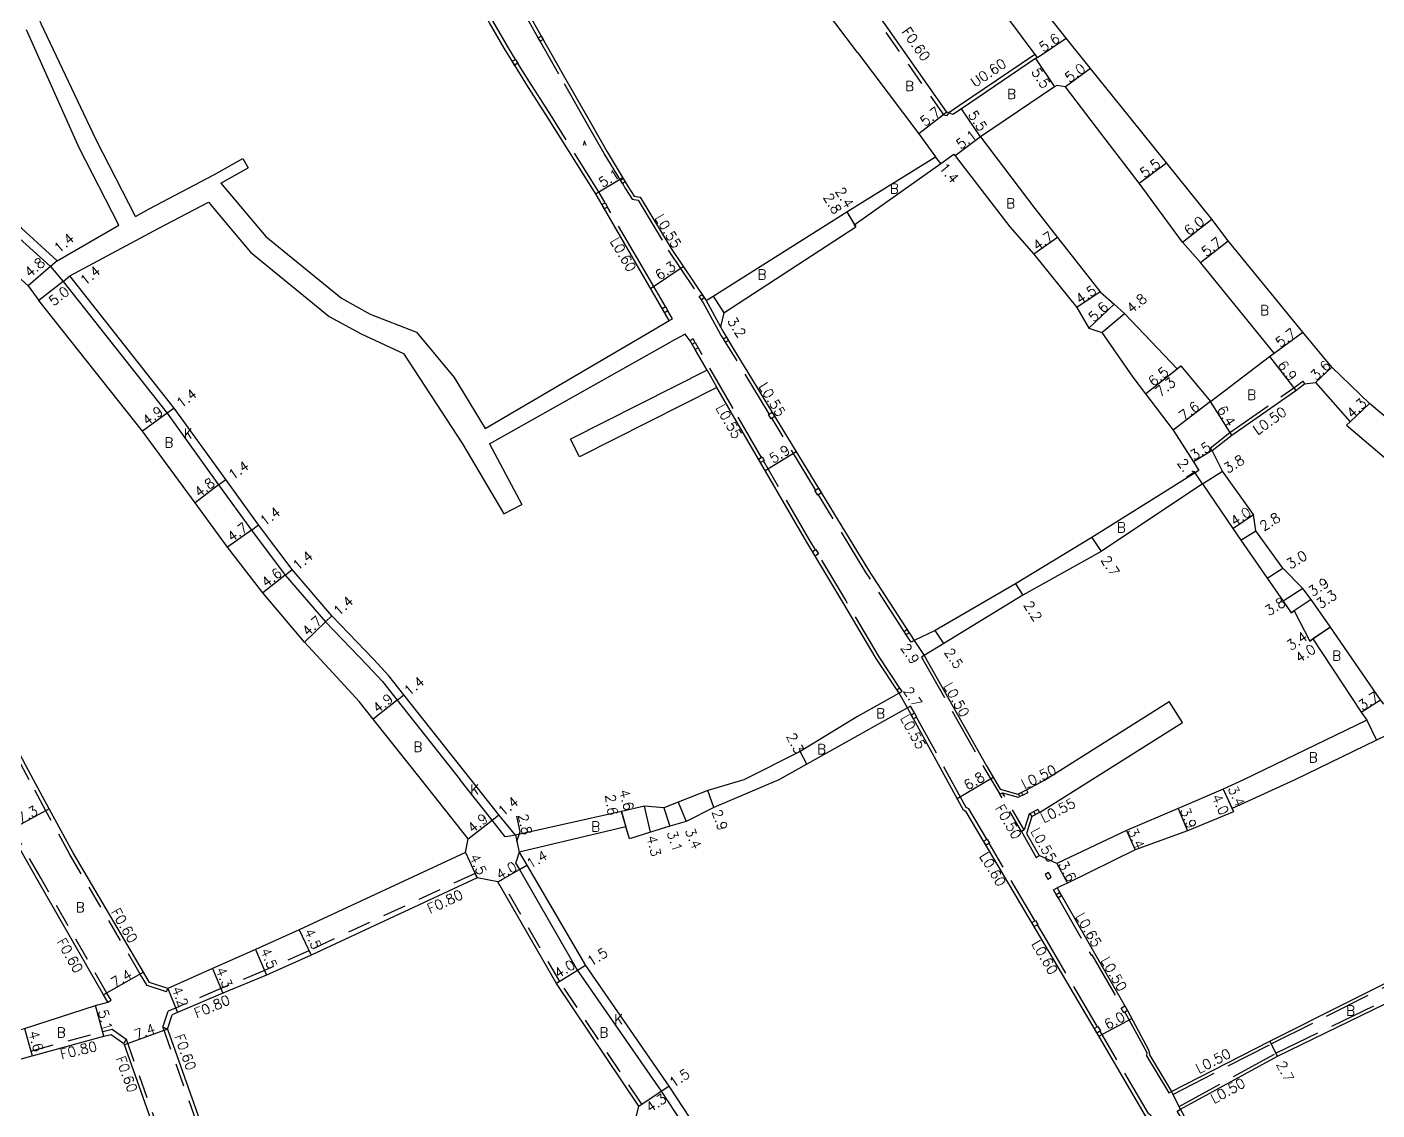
# Model space of a CAD drawing. Header units: metres. Extents: x -1600 to -800, y -110400 to -109798.
# Drawn here: x -1216.5 to -999.1, y -110099.5 to -109925.1 of the extents above; entities that cross this region are included whole.
import ezdxf

# ---------------------------------------------------------------- set-up
doc = ezdxf.new("R2010")
doc.units = ezdxf.units.M
doc.header["$LTSCALE"] = 2.5
doc.linetypes.add('22320', pattern=[2.5, 1.5, -1])
doc.linetypes.add('22330', pattern=[4, 3, -1])
for name, color, linetype in [('2101000', 177, 'Continuous'), ('2102000', 191, 'Continuous'), ('2102001', 191, 'Continuous'), ('2213000', 6, 'Continuous'), ('2231000', 162, 'Continuous'), ('2232000', 4, '22320'), ('2233000', 62, '22330'), ('2235000', 7, 'Continuous'), ('9201100', 215, 'Continuous'), ('9201500', 222, 'Continuous'), ('9201600', 215, 'Continuous'), ('9202100', 82, 'Continuous'), ('9203500', 155, 'Continuous')]:
    doc.layers.add(name, color=color, linetype=linetype)
doc.styles.add('Dm_Anotation', font='txt.shx', dxfattribs={"bigfont": 'pscdm.shx'})

msp = doc.modelspace()

# ---------------------------------------------------------------- linework, layer by layer
at = {"layer": '2101000'}
for points in [[(-1082.79, -109929.22), (-1086.27, -109924.6), (-1093.89, -109914.56), (-1097.42, -109909.05), (-1099.64, -109904.8), (-1101.17, -109905.74), (-1106.25, -109897.1), (-1107.46, -109895.09), (-1109.78, -109891.25), (-1111.14, -109892.26), (-1116.62, -109883.73)], [(-994.1, -109990.99), (-1000.35, -109985.73), (-1006.41, -109979.87), (-1011.11, -109974.24), (-1023.1, -109959.52), (-1025.77, -109956.05), (-1033.04, -109946.99), (-1039.02, -109939.57), (-1045.3, -109931.8), (-1049.18, -109926.89), (-1061.39, -109911.45), (-1063.83, -109908.48), (-1072.53, -109897.44), (-1082.15, -109885.59), (-1082.79, -109884.77)], [(-1053.83, -109930.01), (-1054.19, -109929.52), (-1065.34, -109914.52), (-1067.94, -109911), (-1076.05, -109900.09), (-1082.79, -109891.28)], [(-1152.44, -109893.39), (-1152.56, -109893.75), (-1148.42, -109900.91), (-1136.18, -109922.29), (-1130.4, -109932.43), (-1125.81, -109940.51), (-1123.1, -109945.22), (-1119.71, -109950.86), (-1118.76, -109952.34), (-1117.86, -109952.51), (-1117.81, -109952.51), (-1112.83, -109960.78), (-1107.19, -109969.17)], [(-1115.36, -109973.7), (-1113.14, -109972.39), (-1118.03, -109963.96), (-1124.91, -109952.09), (-1132.61, -109939.8), (-1135.76, -109934.86), (-1137.52, -109932.09), (-1139.69, -109928.51), (-1142.07, -109924.42), (-1145.13, -109919.02), (-1151.48, -109907.9), (-1157.78, -109896.33), (-1164.71, -109899.88), (-1168.8, -109902.04), (-1172.38, -109903.85), (-1187.06, -109910.52), (-1199.5, -109916.6), (-1214.67, -109923.77), (-1214.27, -109924.63)], [(-1067.43, -109939.19), (-1068.12, -109938.93), (-1068.44, -109938.81), (-1081.11, -109920.81), (-1082.79, -109918.56)], [(-1082.79, -109929.22), (-1072.92, -109942.33), (-1070.26, -109946)], [(-1053.83, -109930.01), (-1054.14, -109930.21), (-1066.06, -109938.27), (-1067.43, -109939.19)], [(-1050.73, -109934.55), (-1051.06, -109934.77), (-1062.98, -109942.82)], [(-1015.69, -109977.63), (-1027.57, -109963.05), (-1030.47, -109959.77), (-1037.45, -109950.27), (-1043.47, -109942.41), (-1049.33, -109934.76), (-1050.73, -109934.55)], [(-1062.98, -109942.82), (-1054.25, -109954.32), (-1050.58, -109959.02), (-1043.73, -109967.77), (-1041.46, -109969.76), (-1039.79, -109971.22), (-1031.34, -109980.13), (-1030.71, -109979.64), (-1025.94, -109985.4)], [(-1082.79, -109956.61), (-1069.37, -109947.08), (-1067.28, -109945.6)], [(-1082.79, -109953.82), (-1070.26, -109946)], [(-1067.28, -109945.6), (-1067.06, -109945.88), (-1058.29, -109957.27), (-1054.43, -109961.71), (-1047.48, -109970.25), (-1045.53, -109973.61), (-1043.47, -109974.3), (-1038.48, -109981.48), (-1036.42, -109984.18), (-1031.96, -109990.04), (-1028.69, -109995.11), (-1027.85, -109996.52)], [(-1107.02, -109980.37), (-1108.88, -109977.12), (-1109.74, -109975.62), (-1110.57, -109974.55), (-1112.86, -109975.82)], [(-1104.85, -109973.4), (-1104.34, -109974.37), (-1102.8, -109976.87), (-1081.02, -110012.54), (-1073.68, -110023.89)], [(-1025.94, -109985.4), (-1016.48, -109978.18), (-1015.69, -109977.63)], [(-1076.11, -110032.37), (-1079.79, -110026.81), (-1085.19, -110017.7), (-1090.97, -110008.07), (-1103.32, -109986.84), (-1105.43, -109983.15)], [(-998.06, -110034.11), (-998.56, -110033.46), (-1006.66, -110021.74), (-1009.74, -110017.3), (-1011.08, -110015.53), (-1014.3, -110012.25), (-1018.68, -110006.22), (-1019.03, -110003.58), (-1024.05, -109996.64), (-1025.7, -109993.29), (-1022.53, -109990.81), (-1012.24, -109983.62), (-1010.82, -109982.56), (-1009.04, -109982.33), (-1003.48, -109988.68), (-1004.07, -109989.24), (-997.28, -109994.95), (-990.78, -109999.69), (-983.25, -110006.12), (-976.29, -110010.78), (-969.08, -110016.14)], [(-1027.85, -109996.52), (-1028.44, -109996.9), (-1045.06, -110007.29), (-1057.35, -110014.75), (-1070.27, -110022.28), (-1073.68, -110023.89)], [(-1027.27, -109998.65), (-1043.59, -110009.56), (-1056.17, -110016.6), (-1068.88, -110024.36), (-1072.09, -110026.31)], [(-1027.27, -109998.65), (-1022.34, -110005.83), (-1021.05, -110007.72), (-1016.85, -110013.84), (-1014.28, -110017.57), (-1012.99, -110019.45), (-1012.49, -110019.12), (-1009.99, -110023.97), (-1009.49, -110023.64), (-1001.69, -110035.44), (-1000.8, -110036.7)], [(-1072.09, -110026.31), (-1062.02, -110044.07), (-1059.81, -110047.8), (-1056.99, -110048.62), (-1055.61, -110047.95)], [(-1076.11, -110032.37), (-1082.79, -110036.13)], [(-1074.77, -110034.71), (-1082.79, -110039.23)], [(-1026.58, -110127.28), (-1024.72, -110124.55), (-1028.26, -110113.98), (-1029.05, -110113.48), (-1031.3, -110107.99), (-1031.83, -110107.73), (-1036.04, -110100.75), (-1036.42, -110100.39), (-1043.86, -110087.75), (-1053.26, -110071.75), (-1065.29, -110051.45), (-1065.72, -110051.22), (-1074.77, -110034.71)], [(-1082.79, -110036.13), (-1092.02, -110041.78), (-1101.08, -110046.32)], [(-1000.8, -110036.7), (-1020.64, -110046.32)], [(-1082.79, -110039.23), (-1090.95, -110043.82), (-1095.48, -110046.32)], [(-997.44, -110039.07), (-999.23, -110039.94), (-1012.38, -110046.32)], [(-1203.52, -110082.12), (-1204.2, -110080.95), (-1214.78, -110062.51), (-1219.36, -110054.5), (-1223.8, -110046.31)], [(-1196.81, -110078.92), (-1197.78, -110077.27), (-1209.12, -110058.05), (-1212.95, -110051.01), (-1215.49, -110046.31)], [(-1145.5, -110055.84), (-1153.03, -110046.32)], [(-1137.88, -110055.23), (-1140.56, -110051.93), (-1145, -110046.32)], [(-1101.08, -110046.32), (-1106.9, -110048.03), (-1111.7, -110049.91), (-1113.98, -110050.81), (-1117.12, -110050.56), (-1120.8, -110051.39), (-1137.88, -110055.23)], [(-1095.48, -110046.32), (-1105.95, -110050.77), (-1110.39, -110053), (-1113.01, -110053.75), (-1116.11, -110054.73), (-1119.54, -110055.81), (-1120.09, -110053.89), (-1137.26, -110057.96)], [(-1020.64, -110046.32), (-1023.92, -110047.83), (-1031.14, -110050.91), (-1039.49, -110054.47), (-1050.73, -110059.79)], [(-1012.38, -110046.32), (-1022.49, -110050.91), (-1022.24, -110051.46), (-1029.64, -110054.51), (-1038.09, -110057.57), (-1048.98, -110062.94), (-1050.67, -110063.73)], [(-1053.48, -110051.58), (-1054.75, -110052.23), (-1055.57, -110054.95), (-1053.56, -110058.52)], [(-1030.78, -110099.35), (-1015.19, -110090.78), (-990.09, -110078.64), (-978.33, -110073.11), (-976.51, -110072.27), (-962.57, -110065.97), (-954.29, -110061.58), (-937.71, -110053.36)], [(-1145.9, -110058), (-1145.5, -110055.84)], [(-1145.9, -110058), (-1172.7, -110070.47), (-1179.74, -110073.61), (-1186.68, -110076.7), (-1193.87, -110079.9)], [(-1137.26, -110057.96), (-1136.04, -110060.06), (-1126.61, -110076.21), (-1113.19, -110095.63), (-1107.53, -110104.24), (-1106.98, -110105.21), (-1099.77, -110117.86), (-1090.63, -110135.96)], [(-1050.73, -110059.79), (-1053.56, -110058.52)], [(-1144.06, -110062.11), (-1170.8, -110074.54), (-1177.96, -110077.74), (-1184.99, -110080.66), (-1192.3, -110083.79), (-1193.16, -110084.16)], [(-1140.72, -110062.76), (-1144.06, -110062.11)], [(-1118, -110098.86), (-1131.27, -110079.13), (-1140.72, -110062.76)], [(-1050.67, -110063.73), (-1044.64, -110074.23), (-1039.31, -110083.47), (-1035.88, -110089.87), (-1035.78, -110090.59), (-1032.25, -110096.51)], [(-1032.25, -110096.51), (-1016.43, -110088.38), (-991.41, -110075.83)], [(-1193.87, -110079.9), (-1196.81, -110078.92)], [(-1239.67, -110092), (-1228.3, -110089.01), (-1216.92, -110086.33), (-1205.48, -110082.67), (-1203.52, -110082.12)], [(-1193.92, -110086.44), (-1193.16, -110084.16)], [(-1238.37, -110096.62), (-1227.15, -110093.88), (-1215.72, -110090.77), (-1204.14, -110087.59), (-1203, -110087.32), (-1200.95, -110088.75)], [(-1193.92, -110086.44), (-1180.54, -110124.18)], [(-1200.95, -110088.75), (-1187.52, -110126.65), (-1184.57, -110134.94)], [(-1016.45, -110125.9), (-1017.99, -110124.6), (-1019.1, -110121.59), (-1020.58, -110118.14), (-1021.4, -110116.32), (-1021.8, -110115.59), (-1023.39, -110112.87), (-1030.78, -110099.35)]]:
    msp.add_lwpolyline(points, dxfattribs=at)
at = {"layer": '2101000', "flags": 128}
for points in [[(-1211.66, -109962.74), (-1217.38, -109957.57), (-1222.34, -109953.34), (-1230.91, -109946.97)], [(-1234.57, -109952.38), (-1226.23, -109958.18), (-1221.52, -109962.19), (-1216.36, -109966.78), (-1214.65, -109969.17)], [(-1107.19, -109969.17), (-1106.05, -109968.45), (-1084.52, -109954.9)], [(-1084.52, -109954.9), (-1082.79, -109953.82)], [(-1215.49, -110046.31), (-1224.27, -110029.91), (-1228.63, -110021.86), (-1239.57, -110001.49), (-1252.57, -109976.82), (-1264.26, -109955.27)], [(-1104.35, -109971.16), (-1083.08, -109957.3)], [(-1083.08, -109957.3), (-1083.29, -109956.96), (-1082.79, -109956.61)], [(-1145, -110046.32), (-1155.83, -110032.62), (-1158.25, -110029.57), (-1160.76, -110026.87), (-1167.44, -110019.94), (-1173.86, -110012.48), (-1179.28, -110005.29), (-1184.54, -109997.99), (-1192.86, -109986.46), (-1209.63, -109965.2)], [(-1153.03, -110046.32), (-1160.77, -110036.53), (-1163.04, -110033.68), (-1165.34, -110031.2), (-1171.87, -110024.14), (-1178.56, -110016.21), (-1184.23, -110008.85), (-1189.48, -110001.73), (-1197.94, -109990.18), (-1214.65, -109969.17)], [(-1104.35, -109971.16), (-1104.85, -109973.4)]]:
    msp.add_lwpolyline(points, dxfattribs=at)
at = {"layer": '2102000', "flags": 128}
for points in [[(-1199.08, -109955.64), (-1205.4, -109943.26), (-1214.27, -109924.63)], [(-1201.76, -109957), (-1208.11, -109944.55), (-1216.63, -109925.58)], [(-1186.47, -109948.92), (-1181.78, -109946.29)], [(-1185.32, -109950.28), (-1180.9, -109947.8)], [(-1199.08, -109955.64), (-1196.89, -109954.4), (-1186.47, -109948.92)], [(-1185.32, -109950.28), (-1181.3, -109955.03), (-1178.09, -109958.87), (-1165.92, -109968.79), (-1161.27, -109971.35), (-1153.84, -109974.25), (-1147.74, -109981.54), (-1142.76, -109989.73)], [(-1209.63, -109965.2), (-1195.31, -109957.52), (-1187.33, -109953.32), (-1183.98, -109957.28), (-1180.56, -109961.37), (-1167.88, -109971.71), (-1162.73, -109974.54), (-1155.92, -109977.66), (-1146.42, -109992.24), (-1139.76, -110003.48)], [(-1211.66, -109962.74), (-1201.76, -109957)], [(-1142.76, -109989.73), (-1115.36, -109973.7)], [(-1142.06, -109992.2), (-1112.86, -109975.82)], [(-1107.02, -109980.37), (-1129.02, -109991.48)], [(-1105.43, -109983.15), (-1127.58, -109994.34)], [(-1142.06, -109992.2), (-1136.85, -110001.97)]]:
    msp.add_lwpolyline(points, dxfattribs=at)
at = {"layer": '2102000'}
for points in [[(-1055.61, -110047.95), (-1052.69, -110046.35), (-1032.59, -110033.71)], [(-1053.48, -110051.58), (-1050.5, -110049.7), (-1030.46, -110037.09)], [(-1118.9, -110102.57), (-1118, -110098.86)]]:
    msp.add_lwpolyline(points, dxfattribs=at)
at = {"layer": '2102001', "flags": 128}
for points in [[(-1181.78, -109946.29), (-1180.9, -109947.8)], [(-1127.58, -109994.34), (-1129.02, -109991.48)], [(-1139.76, -110003.48), (-1136.85, -110001.97)]]:
    msp.add_lwpolyline(points, dxfattribs=at)
at = {"layer": '2102001'}
msp.add_lwpolyline([(-1030.46, -110037.09), (-1032.59, -110033.71)], dxfattribs=at)
at = {"layer": '2213000', "flags": 128}
msp.add_lwpolyline([(-1231.71, -109948.12), (-1223.22, -109954.43), (-1218.32, -109958.61), (-1212.73, -109963.65), (-1210.72, -109966.08), (-1193.97, -109987.31), (-1185.68, -109998.81), (-1180.41, -110006.11), (-1174.95, -110013.36), (-1168.47, -110020.89), (-1161.78, -110027.83), (-1159.31, -110030.48), (-1156.93, -110033.49), (-1146.78, -110046.32)], dxfattribs=at)
at = {"layer": '2213000'}
for points in [[(-1137.88, -110055.23), (-1139.13, -110055.43), (-1139.52, -110055.5), (-1141.65, -110052.8), (-1146.78, -110046.32)], [(-1137.26, -110057.96), (-1137.74, -110059.32), (-1137.87, -110059.69), (-1137.25, -110060.76), (-1127.88, -110077.01), (-1114.44, -110096.46), (-1108.8, -110105.03), (-1101, -110118.54), (-1092.14, -110136.06), (-1091.46, -110137.3), (-1091.22, -110137.54), (-1090.94, -110137.73), (-1090.86, -110137.77), (-1090.58, -110137.86), (-1090.29, -110137.89), (-1090.27, -110137.89), (-1087.45, -110137.42)]]:
    msp.add_lwpolyline(points, dxfattribs=at)
at = {"layer": '2231000'}
msp.add_lwpolyline([(-1054.19, -109929.52), (-1054.48, -109929.72), (-1066.4, -109937.77), (-1068.12, -109938.93)], dxfattribs=at)
at = {"layer": '2232000'}
for points in [[(-1068.12, -109938.93), (-1068.48, -109939.44), (-1068.83, -109939.3), (-1081.59, -109921.17), (-1082.79, -109919.56)], [(-1203, -110081.81), (-1203.68, -110080.65), (-1214.26, -110062.21), (-1218.84, -110054.21), (-1223.12, -110046.31)], [(-1197.21, -110079.41), (-1198.3, -110077.58), (-1209.64, -110058.34), (-1213.48, -110051.29), (-1216.17, -110046.31)], [(-1056.37, -110054.63), (-1059.87, -110048.64)], [(-1055.95, -110054.39), (-1059.45, -110048.4)], [(-1144.38, -110061.38), (-1171.13, -110073.82), (-1178.27, -110077), (-1185.3, -110079.92), (-1192.61, -110083.06), (-1193.81, -110083.57)], [(-1144.06, -110062.11), (-1144.38, -110061.38)], [(-1140.72, -110062.76), (-1140.2, -110062.46)], [(-1117.51, -110098.52), (-1130.76, -110078.81), (-1140.2, -110062.46)], [(-1194.06, -110080.47), (-1197.21, -110079.41)], [(-1194.06, -110080.47), (-1193.87, -110079.9)], [(-1203.52, -110082.12), (-1203, -110081.81)], [(-1193.92, -110086.44), (-1194.66, -110086.14), (-1193.81, -110083.57)], [(-1238.59, -110095.85), (-1227.36, -110093.11), (-1215.93, -110090), (-1204.32, -110086.81), (-1202.84, -110086.46), (-1200.56, -110088.05), (-1200.95, -110088.75)], [(-1194.66, -110086.14), (-1181.02, -110124.63)], [(-1200.56, -110088.05), (-1186.95, -110126.45), (-1184.01, -110134.74)], [(-1118, -110098.86), (-1117.51, -110098.52)]]:
    msp.add_lwpolyline(points, dxfattribs=at)
at = {"layer": '2232000', "flags": 128}
msp.add_lwpolyline([(-1216.17, -110046.31), (-1224.8, -110030.19), (-1229.16, -110022.14), (-1240.1, -110001.77), (-1253.1, -109977.1), (-1264.9, -109955.35)], dxfattribs=at)
at = {"layer": '2233000'}
for points in [[(-1134.2, -109926.87), (-1136.66, -109922.56), (-1140.54, -109915.78)], [(-1137.88, -109930.33), (-1139.17, -109928.2), (-1141.55, -109924.12), (-1144.61, -109918.72), (-1145.36, -109917.39)], [(-1120.99, -109949.79), (-1123.57, -109945.5), (-1126.28, -109940.79), (-1130.87, -109932.71), (-1133.89, -109927.42)], [(-1123.46, -109953.4), (-1124.39, -109951.78), (-1132.1, -109939.47), (-1135.25, -109934.53), (-1137.01, -109931.77), (-1137.5, -109930.96)], [(-1120.67, -109950.32), (-1120.17, -109951.15), (-1119.08, -109952.85), (-1118.14, -109953.02), (-1113.3, -109961.06), (-1108.31, -109968.49)], [(-1113.74, -109970.14), (-1117.5, -109963.66), (-1123.05, -109954.1)], [(-1107.67, -109969.45), (-1107.94, -109969.04)], [(-1104.39, -109975.34), (-1104.81, -109974.66), (-1107.67, -109969.45)], [(-1107.19, -109969.17), (-1104.85, -109973.4)], [(-1113.14, -109972.39), (-1112.61, -109972.09), (-1113.34, -109970.83)], [(-1108.92, -109975.9), (-1109.24, -109975.34), (-1109.74, -109975.62)], [(-1098.26, -109994.4), (-1102.83, -109986.55), (-1108.39, -109976.84), (-1108.44, -109976.75)], [(-1097, -109987.42), (-1103.26, -109977.15), (-1104.07, -109975.86)], [(-1107.02, -109980.37), (-1105.43, -109983.15)], [(-1025.7, -109993.29), (-1026.01, -109992.9), (-1022.82, -109990.41), (-1012.53, -109983.22), (-1011.09, -109982.13), (-1010.82, -109982.56)], [(-1089.55, -109999.63), (-1096.57, -109988.12)], [(-1089.58, -110009.28), (-1090.48, -110007.78), (-1097.94, -109994.95)], [(-1075.3, -110022.41), (-1081.49, -110012.83), (-1089.07, -110000.41)], [(-1075.96, -110031.55), (-1079.31, -110026.52), (-1084.7, -110017.41), (-1089.14, -110010)], [(-1073.68, -110023.89), (-1074.15, -110024.18), (-1074.95, -110022.95)], [(-1072.09, -110026.31), (-1072.5, -110026.56), (-1062.44, -110044.31), (-1059.87, -110048.64), (-1059.45, -110048.4), (-1056.95, -110049.13), (-1056.65, -110048.99)], [(-1073.65, -110035.55), (-1074.29, -110034.44), (-1074.77, -110034.71)], [(-1061.99, -110055.89), (-1064.88, -110051.01), (-1065.3, -110050.79), (-1073.29, -110036.21)], [(-1056.18, -110048.76), (-1055.37, -110048.37)], [(-1055.61, -110047.95), (-1055.37, -110048.37)], [(-1055, -110051.75), (-1055.15, -110051.82), (-1055.95, -110054.39), (-1056.37, -110054.63), (-1054.05, -110058.8), (-1053.56, -110058.52)], [(-1053.76, -110051.1), (-1054.42, -110051.44)], [(-1053.76, -110051.1), (-1053.48, -110051.58)], [(-1031.01, -110098.9), (-1015.42, -110090.34), (-990.31, -110078.19), (-978.54, -110072.66), (-976.71, -110071.82), (-962.79, -110065.52), (-954.52, -110061.13), (-938.05, -110052.97)], [(-1054.23, -110068.98), (-1061.61, -110056.53)], [(-1054.23, -110068.98), (-1061.61, -110056.53)], [(-1050.81, -110064.78), (-1051.23, -110064.04), (-1050.67, -110063.73)], [(-1050.51, -110065.32), (-1045.2, -110074.55), (-1045.06, -110074.47), (-1040.15, -110082.96)], [(-1044.18, -110086.06), (-1052.76, -110071.45), (-1053.83, -110069.65)], [(-1044.18, -110086.06), (-1052.76, -110071.45), (-1053.83, -110069.65)], [(-1032.02, -110096.95), (-1016.2, -110088.83), (-991.19, -110076.28), (-979.37, -110070.84)], [(-1039.73, -110083.72), (-1036.23, -110090.24), (-1036.24, -110090.77), (-1032.69, -110096.73), (-1032.25, -110096.51)], [(-1033.06, -110104.68), (-1035.58, -110100.38), (-1035.96, -110100.02), (-1043.36, -110087.45), (-1043.75, -110086.79)], [(-1030.63, -110100.81), (-1031.33, -110099.65), (-1030.78, -110099.35)], [(-1030.78, -110099.35), (-1031.01, -110098.9)]]:
    msp.add_lwpolyline(points, dxfattribs=at)
at = {"layer": '2235000'}
for points in [[(-1133.89, -109927.42), (-1134.2, -109926.87), (-1133.72, -109926.6), (-1133.41, -109927.15)], [(-1138.4, -109930.64), (-1137.88, -109930.33), (-1137.5, -109930.96), (-1138.01, -109931.27)], [(-1120.67, -109950.32), (-1120.99, -109949.79), (-1120.52, -109949.51), (-1120.2, -109950.04)], [(-1123.98, -109953.7), (-1123.46, -109953.4), (-1123.05, -109954.1), (-1123.57, -109954.4)], [(-1107.94, -109969.04), (-1108.31, -109968.49), (-1107.85, -109968.19), (-1107.49, -109968.73)], [(-1114.26, -109970.45), (-1113.74, -109970.14), (-1113.34, -109970.83), (-1113.86, -109971.14)], [(-1109.41, -109976.18), (-1108.92, -109975.9), (-1108.44, -109976.75), (-1108.93, -109977.03)], [(-1104.07, -109975.86), (-1104.39, -109975.34), (-1103.92, -109975.05), (-1103.6, -109975.57)], [(-1096.1, -109987.83), (-1096.73, -109988.22), (-1097.16, -109987.51), (-1096.53, -109987.13)], [(-1098.75, -109994.69), (-1098.16, -109994.34), (-1097.84, -109994.89), (-1098.43, -109995.23)], [(-1088.6, -110000.13), (-1089.21, -110000.5), (-1089.69, -109999.72), (-1089.08, -109999.34)], [(-1090.06, -110009.57), (-1089.49, -110009.23), (-1089.06, -110009.95), (-1089.63, -110010.29)], [(-1074.48, -110022.65), (-1074.95, -110022.95), (-1075.3, -110022.41), (-1074.84, -110022.12)], [(-1076.45, -110031.87), (-1076.11, -110032.37), (-1075.63, -110032.06), (-1075.96, -110031.55)], [(-1074.16, -110035.83), (-1073.65, -110035.55), (-1073.29, -110036.21), (-1073.8, -110036.49)], [(-1056.18, -110048.76), (-1056.65, -110048.99), (-1056.86, -110048.55), (-1056.39, -110048.33)], [(-1055, -110051.75), (-1054.42, -110051.44), (-1054.17, -110051.93), (-1054.75, -110052.23)], [(-1062.49, -110056.18), (-1061.92, -110055.85), (-1061.54, -110056.49), (-1062.11, -110056.83)], [(-1051.61, -110061.99), (-1052.04, -110061.26), (-1052.59, -110061.58), (-1052.16, -110062.32)], [(-1049.94, -110065), (-1050.51, -110065.32), (-1050.81, -110064.78), (-1050.25, -110064.46)], [(-1054.73, -110069.28), (-1054.16, -110068.94), (-1053.77, -110069.61), (-1054.33, -110069.95)], [(-1039.92, -110083.83), (-1040.36, -110083.08), (-1039.74, -110082.72), (-1039.31, -110083.47)], [(-1044.68, -110086.35), (-1044.12, -110086.02), (-1043.69, -110086.75), (-1044.25, -110087.09)]]:
    msp.add_lwpolyline(points, close=True, dxfattribs=at)
at = {"layer": '9201100'}
for points in [[(-1053.83, -109930.01), (-1049.18, -109926.89)], [(-1054.14, -109930.21), (-1051.06, -109934.77)], [(-1045.3, -109931.8), (-1049.33, -109934.76)], [(-1068.44, -109938.81), (-1072.92, -109942.33)], [(-1062.98, -109942.82), (-1066.06, -109938.27)], [(-1062.98, -109942.82), (-1067.06, -109945.88)], [(-1069.37, -109947.08), (-1070.26, -109946)], [(-1037.45, -109950.27), (-1033.04, -109946.99)], [(-1030.47, -109959.77), (-1025.77, -109956.05)], [(-1050.58, -109959.02), (-1054.43, -109961.71)], [(-1027.57, -109963.05), (-1023.1, -109959.52)], [(-1043.73, -109967.77), (-1047.48, -109970.25)], [(-1041.46, -109969.76), (-1045.53, -109973.61)], [(-1043.47, -109974.3), (-1039.79, -109971.22)], [(-1015.69, -109977.63), (-1011.11, -109974.24)], [(-1016.48, -109978.18), (-1012.24, -109983.62)], [(-1036.42, -109984.18), (-1030.71, -109979.64)], [(-1036.42, -109984.18), (-1031.34, -109980.13)], [(-1006.41, -109979.87), (-1009.04, -109982.33)], [(-1025.94, -109985.4), (-1031.96, -109990.04)], [(-1022.53, -109990.81), (-1025.94, -109985.4)], [(-1000.35, -109985.73), (-1003.48, -109988.68)], [(-1025.7, -109993.29), (-1028.69, -109995.11)], [(-1027.27, -109998.65), (-1028.44, -109996.9)], [(-1027.27, -109998.65), (-1024.05, -109996.64)], [(-1022.34, -110005.83), (-1019.03, -110003.58)], [(-1045.06, -110007.29), (-1043.59, -110009.56)], [(-1021.05, -110007.72), (-1018.68, -110006.22)], [(-1016.85, -110013.84), (-1014.3, -110012.25)], [(-1057.35, -110014.75), (-1056.17, -110016.6)], [(-1011.08, -110015.53), (-1014.28, -110017.57)], [(-1009.74, -110017.3), (-1012.99, -110019.45)], [(-1009.74, -110017.3), (-1012.49, -110019.12)], [(-1068.88, -110024.36), (-1070.27, -110022.28)], [(-1006.66, -110021.74), (-1009.99, -110023.97)], [(-1006.66, -110021.74), (-1009.49, -110023.64)], [(-1073.68, -110023.89), (-1072.09, -110026.31)], [(-1074.77, -110034.71), (-1076.11, -110032.37)], [(-1001.69, -110035.44), (-998.56, -110033.46)], [(-1000.8, -110036.7), (-999.23, -110039.94)], [(-1105.95, -110050.77), (-1106.9, -110048.03)], [(-1023.92, -110047.83), (-1022.49, -110050.91)], [(-1023.92, -110047.83), (-1022.24, -110051.46)], [(-1116.11, -110054.73), (-1117.12, -110050.56)], [(-1113.98, -110050.81), (-1113.01, -110053.75)], [(-1111.7, -110049.91), (-1110.39, -110053)], [(-1212.95, -110051.01), (-1219.36, -110054.5)], [(-1145.5, -110055.84), (-1141.65, -110052.8)], [(-1141.65, -110052.8), (-1140.56, -110051.93)], [(-1120.8, -110051.39), (-1120.09, -110053.89)], [(-1119.54, -110055.81), (-1120.8, -110051.39)], [(-1031.14, -110050.91), (-1029.64, -110054.51)], [(-1137.88, -110055.23), (-1137.26, -110057.96)], [(-1039.49, -110054.47), (-1038.09, -110057.57)], [(-1145.9, -110058), (-1144.06, -110062.11)], [(-1140.72, -110062.76), (-1137.25, -110060.76)], [(-1137.25, -110060.76), (-1136.04, -110060.06)], [(-1050.73, -110059.79), (-1048.98, -110062.94)], [(-1172.7, -110070.47), (-1170.8, -110074.54)], [(-1179.74, -110073.61), (-1177.96, -110077.74)], [(-1186.68, -110076.7), (-1184.99, -110080.66)], [(-1126.61, -110076.21), (-1127.88, -110077.01)], [(-1197.78, -110077.27), (-1204.2, -110080.95)], [(-1127.88, -110077.01), (-1131.27, -110079.13)], [(-1193.87, -110079.9), (-1192.3, -110083.79)], [(-1204.14, -110087.59), (-1205.48, -110082.67)], [(-1216.92, -110086.33), (-1215.72, -110090.77)], [(-1193.92, -110086.44), (-1200.86, -110089)], [(-1015.19, -110090.78), (-1016.43, -110088.38)], [(-1118, -110098.86), (-1114.44, -110096.46)], [(-1114.44, -110096.46), (-1113.19, -110095.63)], [(-1030.78, -110099.35), (-1032.25, -110096.51)]]:
    msp.add_lwpolyline(points, dxfattribs=at)
at = {"layer": '9201100', "flags": 128}
for points in [[(-1124.98, -109951.99), (-1120.61, -109949.36)], [(-1084.52, -109954.9), (-1083.29, -109956.96)], [(-1084.52, -109954.9), (-1083.08, -109957.3)], [(-1212.73, -109963.65), (-1216.36, -109966.78)], [(-1211.66, -109962.74), (-1212.73, -109963.65)], [(-1116.14, -109967.21), (-1110.89, -109963.68)], [(-1210.72, -109966.08), (-1214.65, -109969.17)], [(-1210.72, -109966.08), (-1209.63, -109965.2)], [(-1106.05, -109968.45), (-1104.32, -109971.14)], [(-1193.97, -109987.31), (-1197.94, -109990.18)], [(-1192.86, -109986.46), (-1193.97, -109987.31)], [(-1097.69, -109996.51), (-1092.67, -109993.45)], [(-1185.68, -109998.81), (-1184.54, -109997.99)], [(-1185.68, -109998.81), (-1189.48, -110001.73)], [(-1180.41, -110006.11), (-1184.23, -110008.85)], [(-1180.41, -110006.11), (-1179.28, -110005.29)], [(-1174.95, -110013.36), (-1178.56, -110016.21)], [(-1174.95, -110013.36), (-1173.86, -110012.48)], [(-1167.44, -110019.94), (-1168.47, -110020.89)], [(-1168.47, -110020.89), (-1171.87, -110024.14)], [(-1156.93, -110033.49), (-1160.77, -110036.53)], [(-1156.93, -110033.49), (-1155.83, -110032.62)], [(-1090.95, -110043.82), (-1092.02, -110041.78)], [(-1066.76, -110049.34), (-1060.94, -110045.89)], [(-1043.94, -110087.61), (-1038.62, -110084.75)]]:
    msp.add_lwpolyline(points, dxfattribs=at)
at = {"layer": '9201600'}
msp.add_lwpolyline([(-1137.65, -110056.24), (-1137.11, -110054.65), (-1137.68, -110052.14)], dxfattribs=at)

# ---------------------------------------------------------------- texts
at = {"layer": '9201500', "style": 'Dm_Anotation'}
for s, rotation, p in [('5.6', 33.9397, (-1052.89, -109929.26)), ('5.0', 36.3251, (-1048.67, -109934.15)), ('5.5', 304.0512, (-1054.9, -109932.35)), ('5.7', 38.1266, (-1071.93, -109941.23)), ('5.5', 304.0503, (-1065.1, -109939.25)), ('5.1', 36.8574, (-1066.17, -109944.9)), ('5.5', 36.6786, (-1036.58, -109949.51)), ('5.1', 31.0381, (-1123.88, -109951.04)), ('1.4', 309.6552, (-1069.77, -109947.8)), ('2.8', 300.8935, (-1088.39, -109952.48)), ('2.4', 300.8935, (-1086.44, -109951.51)), ('6.0', 38.3722, (-1029.44, -109958.82)), ('1.4', 40.2539, (-1211.39, -109961.62)), ('4.7', 34.9655, (-1053.87, -109961.2)), ('5.7', 38.3021, (-1026.65, -109962.2)), ('4.8', 40.7731, (-1216.08, -109965.53)), ('1.4', 38.8967, (-1207.2, -109966.82)), ('6.3', 33.895, (-1114.71, -109965.95)), ('5.0', 38.1719, (-1212.25, -109970.12)), ('4.5', 33.4909, (-1047, -109969.81)), ('4.8', 39.9583, (-1038.66, -109971.32)), ('5.6', 43.455, (-1044.72, -109972.71)), ('3.2', 302.7152, (-1103.84, -109972.45)), ('5.7', 36.4846, (-1014.75, -109976.81)), ('6.9', 307.9854, (-1015.27, -109979.58)), ('3.6', 43.1365, (-1008.96, -109982.13)), ('6.5', 38.5259, (-1035.19, -109983.08)), ('1.4', 37.038, (-1191.74, -109986.56)), ('7.3', 38.5259, (-1034.07, -109984.77)), ('7.6', 37.6072, (-1030.28, -109988.62)), ('4.3', 43.3357, (-1003.14, -109988.23)), ('4.9', 35.9628, (-1197.22, -109989.35)), ('6.4', 302.229, (-1025, -109986.7)), ('3.5', 31.3252, (-1028.62, -109994.95)), ('5.9', 31.3976, (-1096.4, -109995.44)), ('3.8', 31.9422, (-1023.2, -109997.05)), ('1.4', 35.8043, (-1183.41, -109998.12)), ('2.1', 303.6995, (-1031.39, -109995.25)), ('4.8', 37.5583, (-1188.83, -110000.92)), ('1.4', 36.1158, (-1178.31, -110005.56)), ('4.0', 34.3142, (-1022.06, -110005.53)), ('4.7', 35.6634, (-1183.57, -110008.08)), ('2.8', 32.4091, (-1017.41, -110006.36)), ('3.0', 31.8325, (-1013.11, -110012.46)), ('1.4', 39.0355, (-1172.98, -110012.72)), ('2.7', 302.8309, (-1043.7, -110010.87)), ('4.6', 38.2825, (-1177.99, -110015.44)), ('3.9', 33.3274, (-1009.55, -110016.88)), ('3.3', 33.3274, (-1008.27, -110018.86)), ('1.4', 42.8158, (-1166.34, -110020.07)), ('2.2', 302.3875, (-1056.15, -110018.13)), ('3.8', 32.4569, (-1016.58, -110020)), ('4.7', 43.6975, (-1171.33, -110023.28)), ('3.4', 33.8368, (-1013.03, -110025.57)), ('2.9', 303.4614, (-1075.94, -110025.03)), ('4.0', 33.8368, (-1011.66, -110027.57)), ('2.5', 303.6693, (-1068.91, -110025.76)), ('1.4', 38.3566, (-1155.06, -110032.9)), ('4.9', 38.3566, (-1160.09, -110035.67)), ('2.7', 303.6693, (-1075.52, -110031.99)), ('3.7', 32.3785, (-1001.53, -110035.22)), ('2.3', 297.6452, (-1094.33, -110039.28)), ('6.8', 30.6818, (-1065.08, -110048.05)), ('4.6', 285.8108, (-1121.24, -110048.1)), ('3.4', 294.926, (-1023.21, -110047.73)), ('7.3', 28.5749, (-1217.61, -110053.43)), ('1.4', 38.3589, (-1139.92, -110052.27)), ('2.6', 277.858, (-1123.43, -110048.75)), ('3.9', 292.4956, (-1030.91, -110051.19)), ('4.0', 294.926, (-1025.81, -110049.06)), ('4.9', 38.3589, (-1144.81, -110054.98)), ('2.8', 282.9082, (-1137.51, -110051.98)), ('2.9', 289.2076, (-1106.28, -110051.42)), ('3.1', 288.1009, (-1113.51, -110054.81)), ('3.4', 292.9221, (-1110.63, -110054.49)), ('3.4', 294.3227, (-1039.36, -110054.52)), ('4.3', 283.5753, (-1116.76, -110055.46)), ('4.5', 294.2262, (-1145.32, -110058.69)), ('1.4', 29.9828, (-1135.52, -110060.68)), ('3.6', 299.098, (-1050.55, -110059.92)), ('4.0', 29.9815, (-1140.42, -110062.48)), ('4.5', 294.9638, (-1171.94, -110070.7)), ('4.5', 293.312, (-1178.99, -110073.79)), ('1.5', 32.1137, (-1125.74, -110076.41)), ('7.4', 29.818, (-1202.43, -110079.82)), ('4.3', 293.1661, (-1186.19, -110076.88)), ('4.0', 31.9705, (-1131, -110078.34)), ('4.2', 291.9997, (-1193.27, -110079.93)), ('5.1', 285.325, (-1205.14, -110083.56)), ('7.4', 20.2154, (-1198.93, -110088.18)), ('6.0', 28.2455, (-1042.54, -110086.58)), ('4.6', 285.1005, (-1216.3, -110086.94)), ('2.7', 297.1517, (-1015.43, -110092.08)), ('1.5', 33.7551, (-1112.47, -110095.95)), ('4.3', 33.9222, (-1116.2, -110099.94))]:
    msp.add_text(s, height=1.6, rotation=rotation, dxfattribs=at).set_placement(p)
at = {"layer": '9202100', "style": 'Dm_Anotation'}
for s, height, p in [('B', 1.6, (-1075.15, -109935.42)), ('B', 1.6, (-1058.72, -109936.7)), ('A', 0.75, (-1127.03, -109944.18, 2.25)), ('B', 1.6, (-1077.6, -109951.94)), ('B', 1.6, (-1058.86, -109954.31)), ('B', 1.6, (-1098.9, -109965.77)), ('B', 1.6, (-1017.97, -109971.52)), ('B', 1.6, (-1020.05, -109985.12)), ('K', 1.6, (-1191.31, -109991.36)), ('B', 1.6, (-1194.41, -109992.81)), ('B', 1.6, (-1041.03, -110006.48)), ('B', 1.6, (-1006.37, -110027.13)), ('B', 1.6, (-1079.81, -110036.41)), ('B', 1.6, (-1154.32, -110041.8)), ('B', 1.6, (-1089.32, -110042.16)), ('B', 1.6, (-1010.14, -110043.52)), ('K', 1.6, (-1145.18, -110048.65)), ('B', 1.6, (-1125.67, -110054.65)), ('B', 1.6, (-1208.69, -110067.64)), ('B', 1.6, (-1004.11, -110084.27)), ('K', 1.6, (-1121.97, -110085.65)), ('B', 1.6, (-1211.75, -110087.8)), ('B', 1.6, (-1124.36, -110087.78))]:
    msp.add_text(s, height=height, dxfattribs=at).set_placement(p)
at = {"layer": '9203500', "style": 'Dm_Anotation'}
for s, rotation, p in [('F0.60', 305.1445, (-1075.76, -109925.86)), ('U0.60', 34.0504, (-1063.89, -109934.92)), ('L0.55', 301.069, (-1115.52, -109955.83)), ('L0.60', 300.1124, (-1122.71, -109959.57)), ('L0.55', 301.3976, (-1098.79, -109982.95)), ('L0.55', 299.779, (-1105.68, -109986.43)), ('L0.50', 34.954, (-1018.42, -109990.87)), ('L0.50', 299.5428, (-1069.02, -110031.21)), ('L0.55', 298.7119, (-1075.98, -110036.35)), ('L0.50', 25.6257, (-1055.95, -110047.84)), ('F0.50', 300.3063, (-1060.72, -110050.86)), ('L0.55', 27.2342, (-1052.8, -110053.31)), ('L0.55', 299.3123, (-1054.98, -110054.58)), ('L0.60', 300.6523, (-1063.23, -110058.56)), ('F0.80', 24.94, (-1151.63, -110067.92)), ('F0.60', 300.5325, (-1203.07, -110067.57)), ('L0.65', 299.8541, (-1047.77, -110068.27)), ('F0.60', 299.8318, (-1211.81, -110072.37)), ('L0.60', 300.4353, (-1054.84, -110072.72)), ('L0.50', 299.9676, (-1043.68, -110075.39)), ('F0.80', 23.2089, (-1189.21, -110084.73)), ('F0.60', 290.2153, (-1192.83, -110087.6)), ('F0.80', 13.3544, (-1211, -110091.31)), ('L0.50', 27.1807, (-1027.81, -110093.64)), ('F0.60', 290.2125, (-1202.29, -110091.16)), ('L0.50', 28.7917, (-1025.4, -110098.5))]:
    msp.add_text(s, height=1.6, rotation=rotation, dxfattribs=at).set_placement(p)

doc.saveas('drawing.dxf')
